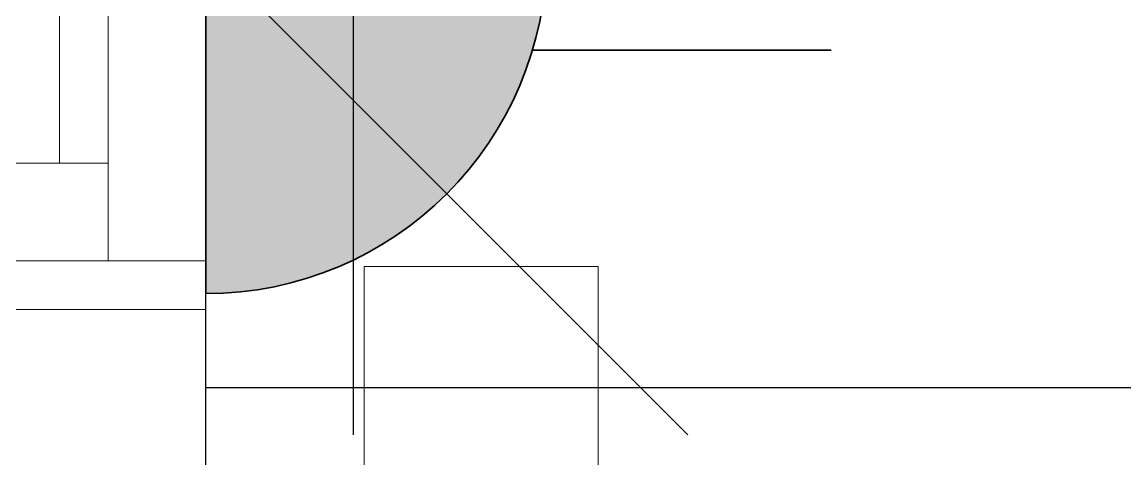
# Model space of a CAD drawing. Extents: x -178977 to 231842, y -29287 to 19916.
# Drawn here: x 25121 to 25687, y 2003 to 2228 of the extents above; entities that cross this region are included whole.
import ezdxf
from ezdxf.enums import TextEntityAlignment as Align

# ---------------------------------------------------------------- set-up
doc = ezdxf.new("R2010")
doc.units = 0
doc.header["$LTSCALE"] = 0.25
doc.linetypes.add('DASHDOT', pattern=[25.4, 12.7, -6.35, 0, -6.35])
for name, color, linetype, lineweight in [('01-First Floor-FUR$0$Aluminum', 251, 'Continuous', 5), ('01-First Floor-FUR$0$LOADING', 253, 'Continuous', 5), ('01-First Floor-FUR$0$Walls', 251, 'Continuous', 5), ('E-LITE-CLNG-CNDT', 6, 'DASHDOT', 35), ('E-LITE-EXIT-NUMB', 6, 'Continuous', 25), ('E-POWR-WALL @ 100', 4, 'Continuous', 35)]:
    doc.layers.add(name, color=color, linetype=linetype, lineweight=lineweight)
doc.layers.add('01-First Floor-FUR$0$FALSE CEILING', color=251, linetype='Continuous')
doc.styles.add('DC_SIMPLEX', font='SIMPLEX.shx', dxfattribs={"width": 0.7})

# ---------------------------------------------------------------- blocks, each defined once
blk = doc.blocks.new('01-First Floor-FUR$0$D.122.06.11')
for points in [[(285783, 4268), (285783, 4268), (285783, 4388), (285713, 4388), (285643, 4388), (285643, 4268)], [(285513, 4148), (285913, 4148), (285913, 4268), (285513, 4268), (285513, 4148)]]:
    blk.add_lwpolyline(points)
blk = doc.blocks.new('01-First Floor-FUR$0$A$C37be4daf')
at = {"layer": '01-First Floor-FUR$0$Aluminum'}
for p, q in [((241.01, 498.24), (241.01, 598.24)), ((291.01, 548.24), (291.01, 598.24)), ((291.01, 573.24), (1341.01, 573.24)), ((1391.01, 548.24), (241.01, 548.24)), ((1416.01, 498.24), (216.01, 498.24))]:
    blk.add_line(p, q, dxfattribs=at)
at = {"layer": '01-First Floor-FUR$0$Walls'}
blk.add_line((216.01, 498.24), (216.01, 598.24), dxfattribs=at)
blk = doc.blocks.new('01-First Floor-FUR')
at = {"layer": '01-First Floor-FUR$0$FALSE CEILING', "linetype": 'Continuous'}
blk.add_line((25215.56, 2040), (29215.56, 2040), dxfattribs=at)
at = {"layer": '01-First Floor-FUR$0$FALSE CEILING'}
blk.add_lwpolyline([(29215.56, 1440), (25215.56, 1440), (25215.56, 5010), (29215.56, 5010)], close=True, dxfattribs=at)
at = {"layer": '01-First Floor-FUR$0$Walls'}
blk.add_line((25215.56, 1440), (25215.56, 3930), dxfattribs=at)
at = {"rotation": 90}
blk.add_blockref('01-First Floor-FUR$0$A$C37be4daf', (25713.8, 1863.99), dxfattribs=at)
at = {"layer": '01-First Floor-FUR$0$LOADING', "xscale": -1, "rotation": 270}
blk.add_blockref('01-First Floor-FUR$0$D.122.06.11', (21148.95, -283810.89, -0.1), dxfattribs=at)
blk = doc.blocks.new('*U180')
h = blk.add_hatch(color=253)
edge = h.paths.add_edge_path()
edge.add_line((-1.75, 0), (1.75, 0))
edge.add_arc((0, 0), 1.75, 180, 360, ccw=False)
for p, q in [((-0.5, -1.6771), (-0.5, -3.2113)), ((0.5, -1.6771), (0.5, -3.2113))]:
    blk.add_line(p, q)
blk.add_lwpolyline([(-1.75, 0, 1), (1.75, 0)], format="xyb", close=True)
at = {"layer": 'Defpoints'}
for p, q in [((-2.4749, -2.4749), (0, 0)), ((2.4749, -2.4749), (0, 0)), ((2.4749, -0.7582), (-2.4749, -0.7582))]:
    blk.add_line(p, q, dxfattribs=at)
at = {"layer": 'E-LITE-EXIT-NUMB', "style": 'DC_SIMPLEX', "width": 0.7, "flags": 8}
blk.add_attdef('TYPE', text='', height=2, rotation=360, dxfattribs=at).set_placement((-2.682, 5.2383), align=Align.RIGHT)
blk.add_attdef('CIRCUIT', (2.682, 5.2383), '', height=2, rotation=360, dxfattribs=at)

msp = doc.modelspace()

# ---------------------------------------------------------------- block references
at = {"layer": 'E-LITE-CLNG-CNDT'}
msp.add_blockref('01-First Floor-FUR', (0, 0), dxfattribs=at)
at = {"layer": 'E-POWR-WALL @ 100', "xscale": -100, "yscale": 100, "zscale": 100, "rotation": 90}
msp.add_blockref('*U180', (25215.56, 2263.12), dxfattribs=at)

doc.saveas('drawing.dxf')
